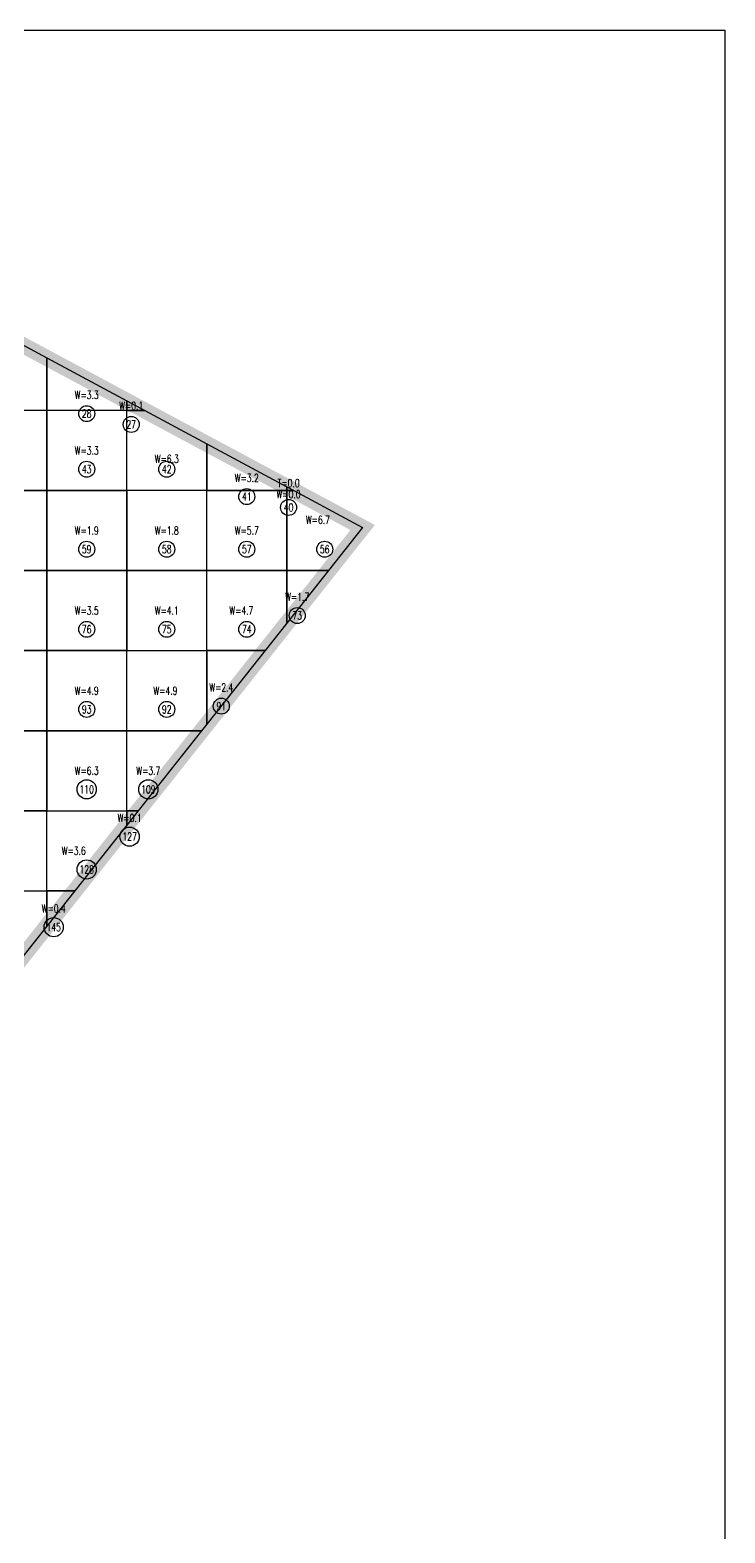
# Model space of a CAD drawing. Extents: x 4283 to 40403, y 1134 to 1764.
# Drawn here: x 28963.1 to 28992, y 1609.8 to 1672.4 of the extents above; entities that cross this region are included whole.
import ezdxf
from ezdxf.enums import TextEntityAlignment as Align

# ---------------------------------------------------------------- set-up
doc = ezdxf.new("R2010")
doc.units = 0
for name, color, linetype in [('tdz_2-4方格网', 2, 'Continuous'), ('tdz_2-4方格网计算', 7, 'Continuous'), ('tdz_土方计算图', 7, 'Continuous'), ('tdz_格田', 6, 'Continuous')]:
    doc.layers.add(name, color=color, linetype=linetype)
doc.styles.add('GLandNum', font='txt_____.ttf', dxfattribs={"width": 0.7, "height": 0.5})

msp = doc.modelspace()

# ---------------------------------------------------------------- linework, layer by layer
at = {"layer": 'tdz_2-4方格网', "linetype": 'Continuous'}
for points in [[(28963.745, 1658.701, 2280.766), (28963.745, 1656.508, 2280.697), (28960.412, 1656.508, 2280.811), (28960.412, 1659.841, 2280.943), (28961.622, 1659.841, 2280.889)], [(28967.078, 1656.912, 2280.572), (28967.078, 1656.508, 2280.563), (28963.745, 1656.508, 2280.697), (28963.745, 1658.701, 2280.766)], [(28960.412, 1656.508, 2280.811), (28960.412, 1653.174, 2280.768), (28963.745, 1653.174, 2280.537), (28963.745, 1656.508, 2280.697)], [(28963.745, 1656.508, 2280.697), (28963.745, 1653.174, 2280.537), (28967.078, 1653.174, 2280.306), (28967.078, 1656.508, 2280.563)], [(28967.831, 1656.508, 2280.528), (28967.078, 1656.508, 2280.563), (28967.078, 1656.912, 2280.572)], [(28970.412, 1655.122, 2280.378), (28970.412, 1653.174, 2280.085), (28967.078, 1653.174, 2280.306), (28967.078, 1656.508, 2280.563), (28967.831, 1656.508, 2280.528)], [(28973.745, 1653.332, 2280.184), (28973.745, 1653.174, 2280.181), (28970.412, 1653.174, 2280.085), (28970.412, 1655.122, 2280.378)], [(28974.039, 1653.174, 2280.167), (28973.745, 1653.174, 2280.181), (28973.745, 1653.332, 2280.184)], [(28960.412, 1653.174, 2280.768), (28960.412, 1649.841, 2280.696), (28963.745, 1649.841, 2280.502), (28963.745, 1653.174, 2280.537)], [(28963.745, 1653.174, 2280.537), (28963.745, 1649.841, 2280.502), (28967.078, 1649.841, 2280.312), (28967.078, 1653.174, 2280.306)], [(28967.078, 1653.174, 2280.306), (28967.078, 1649.841, 2280.312), (28970.412, 1649.841, 2280.081), (28970.412, 1653.174, 2280.085)], [(28970.412, 1649.841, 2280.081), (28970.412, 1653.174, 2280.085), (28973.745, 1653.174, 2280.181), (28973.745, 1649.841, 2280)], [(28973.745, 1653.174, 2280.181), (28974.039, 1653.174, 2280.167), (28976.902, 1651.637, 2280), (28975.479, 1649.841, 2280), (28973.745, 1649.841, 2280)], [(28960.412, 1649.841, 2280.696), (28960.412, 1646.508, 2280.631), (28963.745, 1646.508, 2280.445), (28963.745, 1649.841, 2280.502)], [(28963.745, 1649.841, 2280.502), (28963.745, 1646.508, 2280.445), (28967.078, 1646.508, 2280.259), (28967.078, 1649.841, 2280.312)], [(28967.078, 1649.841, 2280.312), (28967.078, 1646.508, 2280.259), (28970.412, 1646.508, 2280.076), (28970.412, 1649.841, 2280.081)], [(28972.839, 1646.508, 2280), (28970.412, 1646.508, 2280.076), (28970.412, 1649.841, 2280.081), (28973.745, 1649.841, 2280), (28973.745, 1647.652, 2280)], [(28973.745, 1649.841, 2280), (28975.479, 1649.841, 2280), (28973.745, 1647.652, 2280)], [(28960.412, 1646.508, 2280.631), (28960.412, 1643.174, 2280.605), (28963.745, 1643.174, 2280.419), (28963.745, 1646.508, 2280.445)], [(28963.745, 1646.508, 2280.445), (28963.745, 1643.174, 2280.419), (28967.078, 1643.174, 2280.24), (28967.078, 1646.508, 2280.259)], [(28970.199, 1643.174, 2280.058), (28967.078, 1643.174, 2280.24), (28967.078, 1646.508, 2280.259), (28970.412, 1646.508, 2280.076), (28970.412, 1643.443, 2280.052)], [(28970.412, 1646.508, 2280.076), (28972.839, 1646.508, 2280), (28970.412, 1643.443, 2280.052)], [(28960.412, 1643.174, 2280.605), (28960.412, 1639.841, 2280.589), (28963.745, 1639.841, 2280.415), (28963.745, 1643.174, 2280.419)], [(28963.745, 1643.174, 2280.419), (28963.745, 1639.841, 2280.415), (28967.078, 1639.841, 2280.14), (28967.078, 1643.174, 2280.24)], [(28967.078, 1643.174, 2280.24), (28970.199, 1643.174, 2280.058), (28967.558, 1639.841, 2280.135), (28967.078, 1639.841, 2280.14)], [(28960.412, 1639.841, 2280.589), (28960.412, 1636.508, 2280.589), (28963.745, 1636.508, 2280.262), (28963.745, 1639.841, 2280.415)], [(28964.918, 1636.508, 2280.211), (28963.745, 1636.508, 2280.262), (28963.745, 1639.841, 2280.415), (28967.078, 1639.841, 2280.14), (28967.078, 1639.235, 2280.149)], [(28967.078, 1639.841, 2280.14), (28967.558, 1639.841, 2280.135), (28967.078, 1639.235, 2280.149)], [(28962.278, 1633.174, 2280.287), (28960.412, 1633.174, 2280.412), (28960.412, 1636.508, 2280.589), (28963.745, 1636.508, 2280.262), (28963.745, 1635.026, 2280.245)], [(28963.745, 1636.508, 2280.262), (28964.918, 1636.508, 2280.211), (28963.745, 1635.026, 2280.245)]]:
    msp.add_polyline3d(points, close=True, dxfattribs=at)
at = {"layer": 'tdz_2-4方格网计算', "color": 7}
for centre, radius in [((28965.412, 1656.379), 0.333), ((28967.266, 1655.932), 0.333), ((28965.412, 1654.063), 0.333), ((28968.745, 1654.063), 0.333), ((28972.078, 1652.923), 0.333), ((28973.819, 1652.475), 0.333), ((28965.412, 1650.73), 0.333), ((28968.745, 1650.73), 0.333), ((28972.078, 1650.73), 0.333), ((28975.323, 1650.73), 0.333), ((28974.178, 1647.968), 0.333), ((28965.412, 1647.396), 0.333), ((28968.745, 1647.396), 0.333), ((28972.078, 1647.396), 0.333), ((28971.018, 1644.197), 0.333), ((28965.412, 1644.063), 0.333), ((28968.745, 1644.063), 0.333), ((28965.412, 1640.73), 0.4), ((28967.978, 1640.73), 0.4), ((28967.198, 1638.76), 0.4), ((28965.412, 1637.396), 0.4), ((28964.038, 1634.989), 0.4)]:
    msp.add_circle(centre, radius, dxfattribs=at)
at = {"layer": 'tdz_土方计算图', "linetype": 'Continuous'}
for points in [[(28861.99, 1672.357), (28991.99, 1672.357)], [(28991.99, 1672.357), (28991.99, 1512.357)]]:
    msp.add_lwpolyline(points, dxfattribs=at)
at = {"layer": 'tdz_格田', "linetype": 'Continuous', "const_width": 0.667}
msp.add_lwpolyline([(28976.902, 1651.637), (28914.755, 1573.174), (28877.078, 1595.842), (28939.832, 1671.54), (28976.902, 1651.637)], close=True, dxfattribs=at)

# ---------------------------------------------------------------- texts
at = {"layer": 'tdz_2-4方格网计算', "color": 173, "style": 'GLandNum', "width": 0.7}
for s, p in [('W=3.3', (28965.412, 1657.157)), ('W=0.1', (28967.266, 1656.71)), ('W=3.3', (28965.412, 1654.841)), ('W=6.3', (28968.745, 1654.494)), ('W=3.2', (28972.078, 1653.701)), ('W=0.0', (28973.819, 1653.02)), ('W=6.7', (28975.041, 1651.957)), ('W=1.9', (28965.412, 1651.508)), ('W=1.8', (28968.745, 1651.508)), ('W=5.7', (28972.078, 1651.508)), ('W=1.7', (28974.178, 1648.746)), ('W=3.5', (28965.412, 1648.174)), ('W=4.1', (28968.745, 1648.174)), ('W=4.7', (28971.852, 1648.174)), ('W=2.4', (28971.018, 1644.975)), ('W=4.9', (28965.412, 1644.841)), ('W=4.9', (28968.692, 1644.841)), ('W=6.3', (28965.412, 1641.508)), ('W=3.7', (28967.978, 1641.508)), ('W=0.1', (28967.198, 1639.538)), ('W=3.6', (28964.872, 1638.174)), ('W=0.4', (28964.038, 1635.767))]:
    msp.add_text(s, height=0.3333, dxfattribs=at).set_placement(p, align=Align.MIDDLE_CENTER)
at = {"layer": 'tdz_2-4方格网计算', "color": 7, "style": 'GLandNum', "width": 0.7}
for s, p in [('28', (28965.412, 1656.379)), ('27', (28967.266, 1655.932)), ('43', (28965.412, 1654.063)), ('42', (28968.745, 1654.063)), ('41', (28972.078, 1652.923)), ('40', (28973.819, 1652.475)), ('59', (28965.412, 1650.73)), ('58', (28968.745, 1650.73)), ('57', (28972.078, 1650.73)), ('56', (28975.323, 1650.73)), ('73', (28974.178, 1647.968)), ('76', (28965.412, 1647.396)), ('75', (28968.745, 1647.396)), ('74', (28972.078, 1647.396)), ('93', (28965.412, 1644.063)), ('92', (28968.745, 1644.063)), ('91', (28971.018, 1644.197)), ('110', (28965.412, 1640.73)), ('109', (28967.978, 1640.73)), ('127', (28967.198, 1638.76)), ('128', (28965.412, 1637.396)), ('145', (28964.038, 1634.989))]:
    msp.add_text(s, height=0.3333, dxfattribs=at).set_placement(p, align=Align.MIDDLE_CENTER)
at = {"layer": 'tdz_2-4方格网计算', "color": 2, "style": 'GLandNum', "width": 0.7}
msp.add_text('T=0.0', height=0.3333, dxfattribs=at).set_placement((28973.819, 1653.487), align=Align.MIDDLE_CENTER)

doc.saveas('drawing.dxf')
